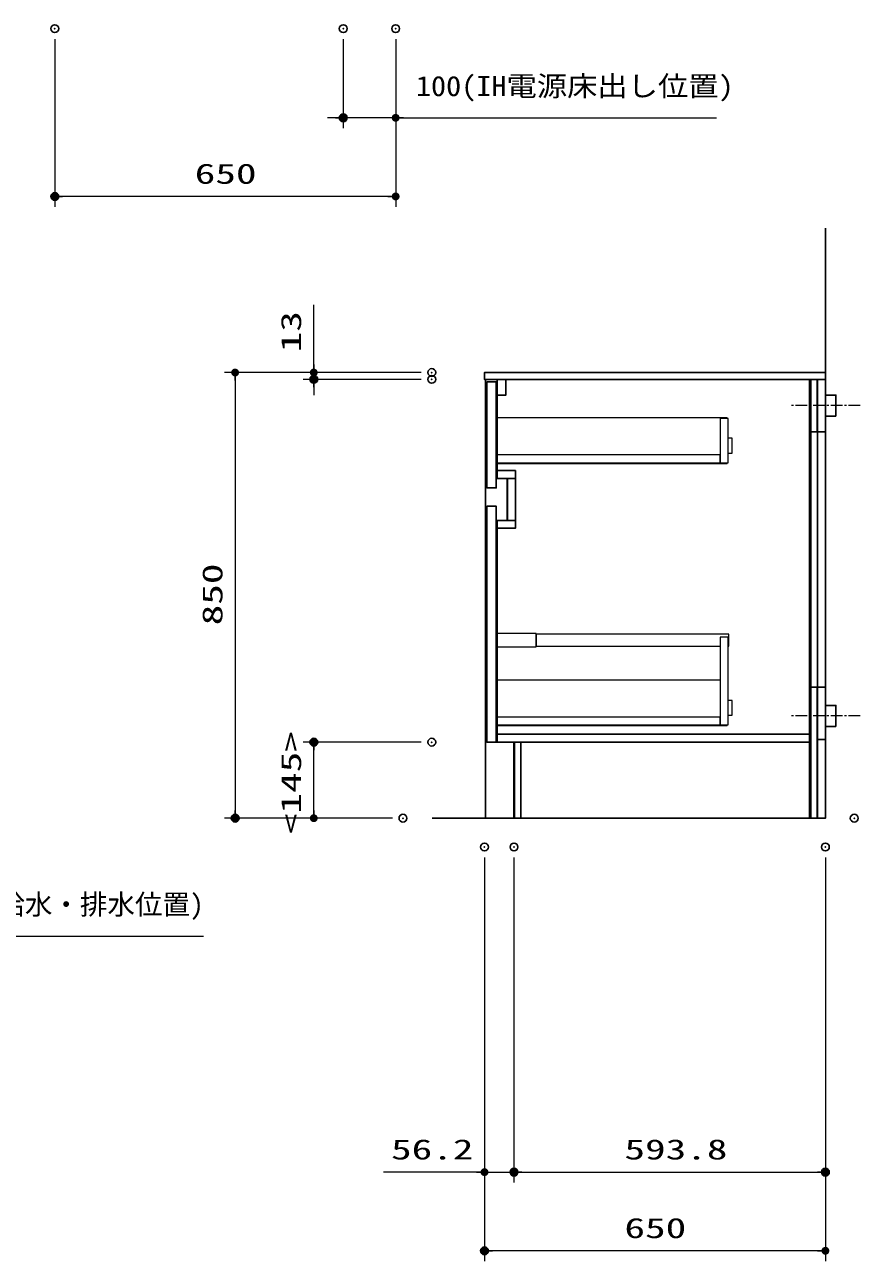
# Model space of a CAD drawing. Units: millimetres, scale not verified. Extents: x -9797 to 9797, y -4555 to 4555.
# Drawn here: x -2992 to -1399, y -2706 to -348 of the extents above; entities that cross this region are included whole.
import ezdxf
from ezdxf.enums import TextEntityAlignment as Align

# ---------------------------------------------------------------- set-up
doc = ezdxf.new("R2010")
doc.units = ezdxf.units.MM
doc.header["$LTSCALE"] = 30
doc.header["$PDMODE"] = 32
doc.header["$PDSIZE"] = 15
doc.linetypes.add('USER4', pattern=[1.125, 0.75, -0.125, 0.125, -0.125])
for name, color, linetype, lineweight in [('0-0_KABE', 4, 'Continuous', 25), ('0-1_0', 7, 'Continuous', 25), ('0-2_細線ﾚｲﾔｰ', 91, 'Continuous', 5), ('0-3_寸法ﾚｲﾔｰ', 30, 'Continuous', 13), ('0-4_DEFPOINTS', 7, 'Continuous', 25), ('0-5_1', 7, 'Continuous', 25)]:
    doc.layers.add(name, color=color, linetype=linetype, lineweight=lineweight)
doc.styles.add('ＭＳ ゴシック', font='')
doc.styles.get('ＭＳ ゴシック').set_extended_font_data('MS Gothic')

# ---------------------------------------------------------------- blocks, each defined once
blk = doc.blocks.new('_DOT')
at = {"layer": '0-1_0', "color": 30}
blk.add_line((-15, 0), (-30, 0), dxfattribs=at)
for points in [[(0, 0), (-15, 0), (-14.88, 1.88)], [(0, 0), (-14.88, -1.88), (-15, 0)], [(0, 0), (-14.88, 1.88), (-14.53, 3.73)], [(0, 0), (-14.53, -3.73), (-14.88, -1.88)], [(0, 0), (-14.53, 3.73), (-13.95, 5.52)], [(0, 0), (-13.95, -5.52), (-14.53, -3.73)], [(0, 0), (-13.95, 5.52), (-13.14, 7.23)], [(0, 0), (-13.14, -7.23), (-13.95, -5.52)], [(0, 0), (-13.14, 7.23), (-12.14, 8.82)], [(0, 0), (-12.14, -8.82), (-13.14, -7.23)], [(0, 0), (-12.14, 8.82), (-10.93, 10.27)], [(0, 0), (-10.93, -10.27), (-12.14, -8.82)], [(0, 0), (-10.93, 10.27), (-9.56, 11.56)], [(0, 0), (-9.56, -11.56), (-10.93, -10.27)], [(0, 0), (-9.56, 11.56), (-8.04, 12.66)], [(0, 0), (-8.04, -12.66), (-9.56, -11.56)], [(0, 0), (-8.04, 12.66), (-6.39, 13.57)], [(0, 0), (-6.39, -13.57), (-8.04, -12.66)], [(0, 0), (-6.39, 13.57), (-4.64, 14.27)], [(0, 0), (-4.64, -14.27), (-6.39, -13.57)], [(0, 0), (-4.64, 14.27), (-2.81, 14.73)], [(0, 0), (-2.81, -14.73), (-4.64, -14.27)], [(0, 0), (-2.81, 14.73), (-0.94, 14.97)], [(0, 0), (-0.94, -14.97), (-2.81, -14.73)], [(0, 0), (-0.94, 14.97), (0.94, 14.97)], [(0, 0), (0.94, -14.97), (-0.94, -14.97)], [(0, 0), (0.94, 14.97), (2.81, 14.73)], [(0, 0), (2.81, 14.73), (4.64, 14.27)], [(0, 0), (4.64, 14.27), (6.39, 13.57)], [(0, 0), (6.39, 13.57), (8.04, 12.66)], [(0, 0), (8.04, 12.66), (9.56, 11.56)], [(0, 0), (9.56, 11.56), (10.93, 10.27)], [(0, 0), (10.93, 10.27), (12.14, 8.82)], [(0, 0), (12.14, 8.82), (13.14, 7.23)], [(0, 0), (13.14, 7.23), (13.95, 5.52)], [(0, 0), (13.95, 5.52), (14.53, 3.73)], [(0, 0), (14.53, 3.73), (14.88, 1.88)], [(0, 0), (14.88, 1.88), (15, 0)], [(0, 0), (2.81, -14.73), (0.94, -14.97)], [(0, 0), (4.64, -14.27), (2.81, -14.73)], [(0, 0), (6.39, -13.57), (4.64, -14.27)], [(0, 0), (8.04, -12.66), (6.39, -13.57)], [(0, 0), (9.56, -11.56), (8.04, -12.66)], [(0, 0), (10.93, -10.27), (9.56, -11.56)], [(0, 0), (12.14, -8.82), (10.93, -10.27)], [(0, 0), (13.14, -7.23), (12.14, -8.82)], [(0, 0), (13.95, -5.52), (13.14, -7.23)], [(0, 0), (14.53, -3.73), (13.95, -5.52)], [(0, 0), (14.88, -1.88), (14.53, -3.73)], [(0, 0), (15, 0), (14.88, -1.88)]]:
    blk.add_solid(points, dxfattribs=at)
blk = doc.blocks.new('A$C66026BD6')
at = {"layer": '0-2_細線ﾚｲﾔｰ'}
for points in [[(0, 5460), (2280, 5460), (2280, 6225), (0, 6225)], [(12810, 990), (13260, 990), (13260, 6000), (12810, 6000)], [(0, 990), (12810, 990), (12810, 1440), (0, 1440)]]:
    blk.add_lwpolyline(points, close=True, dxfattribs=at)
for points in [[(13260, 5497.5), (13311, 5497.5), (13311, 6187.5), (2280, 6187.5), (2280, 5497.5), (12810, 5497.5)], [(12810, 3552), (0, 3552), (0, 945), (13200, 945), (13200, 990)], [(13260, 1539), (13500, 1539), (13500, 2391), (13260, 2391)]]:
    blk.add_lwpolyline(points, dxfattribs=at)
blk = doc.blocks.new('A$C66026C5E')
at = {"layer": '0-2_細線ﾚｲﾔｰ'}
for points in [[(13200, 3960), (13200, 4002), (0, 4002), (0, 1395), (13200, 1395), (13200, 1440)], [(13260, 1989), (13500, 1989), (13500, 2841), (13260, 2841)]]:
    blk.add_lwpolyline(points, dxfattribs=at)
for points in [[(12810, 1440), (13260, 1440), (13260, 3960), (12810, 3960)], [(0, 1440), (12810, 1440), (12810, 1890), (0, 1890)]]:
    blk.add_lwpolyline(points, close=True, dxfattribs=at)
blk = doc.blocks.new('A$C66036149')
at = {"layer": '0-1_0'}
for points in [[(-19365, 24960), (-18825, 24960), (-18825, 18900), (-19365, 18900)], [(-450, 25110), (-450, 0), (-17430, 0), (-17430, 4350), (-18780, 4350), (-18780, 16590), (-17730, 16590), (-17730, 19890), (-18780, 19890), (-18780, 25110)], [(-18780, 25110), (-18270, 25110), (-18270, 24210), (-18780, 24210)], [(-900, 25110), (-825, 25110), (-825, 0), (-900, 0)], [(-465, 25110), (-825, 25110), (-825, 22110), (-465, 22110)], [(-450, 25110), (0, 25110), (0, 22110), (-450, 22110)], [(-18780, 19890), (-17730, 19890), (-17730, 19440), (-18780, 19440)], [(-18198, 19440), (-18180, 19440), (-18180, 17040), (-18198, 17040)], [(-18180, 19440), (-17730, 19440), (-17730, 17040), (-18180, 17040)], [(-19365, 17850), (-18825, 17850), (-18825, 4350), (-19365, 4350)], [(-18780, 17040), (-17730, 17040), (-17730, 16590), (-18780, 16590)], [(-465, 7500), (-825, 7500), (-825, 0), (-465, 0)], [(-450, 7500), (0, 7500), (0, 4500), (-450, 4500)], [(-18780, 4350), (-900, 4350), (-900, 4800), (-18780, 4800)]]:
    blk.add_lwpolyline(points, close=True, dxfattribs=at)
at = {"layer": '0-5_1'}
blk.add_lwpolyline([(-17790, 4350), (-17814, 4350), (-17814, 0), (-17790, 0)], close=True, dxfattribs=at)
for name, p in [('A$C66026C5E', (-18825, 18900)), ('A$C66026BD6', (-18825, 4350))]:
    blk.add_blockref(name, p, dxfattribs=at)

msp = doc.modelspace()

# ---------------------------------------------------------------- linework, layer by layer
at = {"layer": '0-0_KABE'}
msp.add_lwpolyline([(-1465.05, -735.93), (-1465.05, -1860.93), (-2215.05, -1860.93)], dxfattribs=at)
at = {"layer": '0-1_0'}
msp.add_lwpolyline([(-1465.05, -1023.93), (-2115.05, -1023.93), (-2115.05, -1010.93), (-1465.05, -1010.93)], dxfattribs=at)
for points in [[(-2113.05, -1860.93), (-1465.05, -1860.93), (-1465.05, -1023.93), (-2113.05, -1023.93)], [(-1445.05, -1093.93), (-1465.05, -1093.93), (-1465.05, -1053.93), (-1445.05, -1053.93)], [(-1445.05, -1685.93), (-1465.05, -1685.93), (-1465.05, -1645.93), (-1445.05, -1645.93)]]:
    msp.add_lwpolyline(points, close=True, dxfattribs=at)
at = {"layer": '0-2_細線ﾚｲﾔｰ', "linetype": 'USER4', "lineweight": 9}
for p, q in [((-1398.53, -1073.93), (-1531.57, -1073.93)), ((-1398.53, -1665.93), (-1531.57, -1665.93))]:
    msp.add_line(p, q, dxfattribs=at)
at = {"layer": '0-3_寸法ﾚｲﾔｰ'}
for p, q in [((-2934.42, -375.14), (-2934.42, -695.14)), ((-2384.42, -375.14), (-2384.42, -545.14)), ((-2284.42, -375.14), (-2284.42, -695.14)), ((-2284.42, -375.14), (-2284.42, -545.14)), ((-2399.42, -525.14), (-2414.42, -525.14)), ((-2284.42, -525.14), (-2384.42, -525.14)), ((-2284.42, -525.14), (-1672.71, -525.14)), ((-2269.42, -525.14), (-2254.42, -525.14)), ((-2299.42, -675.14), (-2919.42, -675.14)), ((-2440.55, -1010.93), (-2440.55, -881.88)), ((-2440.55, -995.93), (-2440.55, -980.93)), ((-2235.55, -1010.93), (-2610.55, -1010.93)), ((-2235.55, -1010.93), (-2460.55, -1010.93)), ((-2440.55, -1010.93), (-2440.55, -1023.93)), ((-2590.55, -1025.93), (-2590.55, -1845.93)), ((-2235.55, -1023.93), (-2460.55, -1023.93)), ((-2440.55, -1038.93), (-2440.55, -1053.93)), ((-2235.55, -1715.93), (-2460.55, -1715.93)), ((-2440.55, -1845.93), (-2440.55, -1730.93)), ((-2290.55, -1860.93), (-2610.55, -1860.93)), ((-2290.55, -1860.93), (-2460.55, -1860.93)), ((-2115.05, -1935.93), (-2115.05, -2705.93)), ((-2115.05, -1935.93), (-2115.05, -2555.93)), ((-2058.85, -1935.93), (-2058.85, -2555.93)), ((-2058.85, -1935.93), (-2058.85, -2555.93)), ((-1465.05, -1935.93), (-1465.05, -2705.93)), ((-1465.05, -1935.93), (-1465.05, -2555.93)), ((-3397.23, -2085.93), (-2650.66, -2085.93)), ((-2115.05, -2535.93), (-2307.46, -2535.93)), ((-2130.05, -2535.93), (-2145.05, -2535.93)), ((-2115.05, -2535.93), (-2058.85, -2535.93)), ((-2043.85, -2535.93), (-1480.05, -2535.93)), ((-2043.85, -2535.93), (-2028.85, -2535.93)), ((-1480.05, -2685.93), (-2100.05, -2685.93))]:
    msp.add_line(p, q, dxfattribs=at)
at = {"layer": '0-4_DEFPOINTS'}
for p in [(-2934.42, -355.14), (-2384.42, -355.14), (-2284.42, -355.14), (-2284.42, -355.14), (-2384.42, -525.14), (-2934.42, -675.14), (-2215.55, -1010.93), (-2440.55, -1023.93), (-2215.55, -1023.93), (-2440.55, -1715.93), (-2215.55, -1715.93), (-2590.55, -1860.93), (-2270.55, -1860.93), (-1410.05, -1860.93), (-2115.05, -1915.93), (-2058.85, -1915.93), (-1465.05, -1915.93), (-1465.05, -1915.93), (-2058.85, -2535.93), (-1465.05, -2535.93), (-2115.05, -2685.93)]:
    msp.add_point(p, dxfattribs=at)

# ---------------------------------------------------------------- block references
at = {"layer": '0-3_寸法ﾚｲﾔｰ', "xscale": 0.5, "yscale": 0.5}
for p in [(-2384.42, -525.14), (-2284.42, -675.14), (-2115.05, -2535.93), (-1465.05, -2535.93), (-1465.05, -2685.93)]:
    msp.add_blockref('_DOT', p, dxfattribs=at)
for p, rotation in [((-2284.42, -525.14), 180), ((-2934.42, -675.14), 180), ((-2590.55, -1010.93), 90), ((-2440.55, -1010.93), 270), ((-2440.55, -1023.93), 90), ((-2440.55, -1715.93), 90), ((-2590.55, -1860.93), 270), ((-2440.55, -1860.93), 270), ((-2058.85, -2535.93), 180), ((-2058.85, -2535.93), 180), ((-2115.05, -2685.93), 180)]:
    msp.add_blockref('_DOT', p, dxfattribs=dict(at, rotation=rotation))
at = {"layer": '0-5_1', "xscale": 0.03333333, "yscale": 0.03333333}
msp.add_blockref('A$C66036149', (-1465.05, -1860.93), dxfattribs=at)

# ---------------------------------------------------------------- texts
at = {"layer": '0-3_寸法ﾚｲﾔｰ', "style": 'ＭＳ ゴシック'}
for s, width, p in [('100(IH電源床出し位置)', 1.1, (-2245.85, -495.39)), ('650', 1.5, (-2667.52, -662.54)), ('56.2', 1.5, (-2293.17, -2523.33)), ('593.8', 1.5, (-1848.17, -2523.33)), ('650', 1.5, (-1848.15, -2673.33))]:
    msp.add_text(s, height=38.49, dxfattribs=dict(at, width=width)).set_placement(p, align=Align.BOTTOM_LEFT)
at = {"layer": '0-3_寸法ﾚｲﾔｰ', "style": 'ＭＳ ゴシック', "width": 1.5}
for s, p in [('13', (-2453.15, -972.36)), ('850', (-2603.15, -1493.07)), ('<145>', (-2453.15, -1891.28))]:
    msp.add_text(s, height=38.49, rotation=90, dxfattribs=at).set_placement(p, align=Align.BOTTOM_LEFT)
at = {"layer": '0-3_寸法ﾚｲﾔｰ', "style": 'ＭＳ ゴシック'}
msp.add_text('100(床給湯・給水・排水位置)', height=38.48, dxfattribs=at).set_placement((-3358.66, -2056.19), align=Align.BOTTOM_LEFT)

doc.saveas('drawing.dxf')
